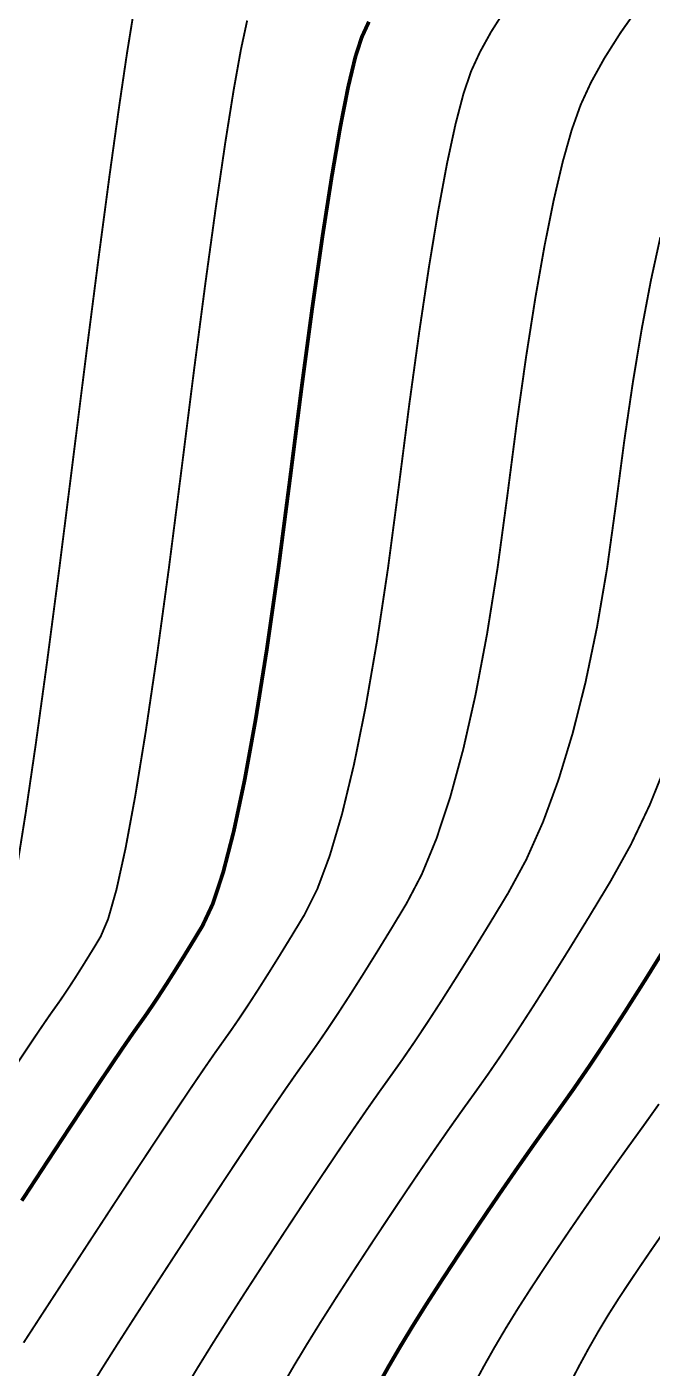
# Model space of a CAD drawing. Extents: x 940 to 1495, y 832 to 1212.
# Drawn here: x 1182.8 to 1207.7, y 894.2 to 947.4 of the extents above; entities that cross this region are included whole.
import ezdxf

# ---------------------------------------------------------------- set-up
doc = ezdxf.new("R2010")
doc.units = 0
doc.header["$LTSCALE"] = 0.5
doc.layers.add('DGX', color=2, linetype='CONTINUOUS')

msp = doc.modelspace()

# ---------------------------------------------------------------- linework, layer by layer
at = {"layer": 'DGX', "linetype": 'Continuous', "const_width": 0.075, "flags": 128}
for points in [[(1201.821, 948.083), (1201.278, 947.228), (1200.834, 946.424), (1200.487, 945.672), (1200.182, 944.778), (1199.861, 943.551), (1199.525, 941.99), (1199.173, 940.096), (1198.806, 937.867), (1198.423, 935.305), (1198.025, 932.409), (1197.612, 929.18), (1197.185, 925.942), (1196.746, 923.021), (1196.295, 920.418), (1195.833, 918.133), (1195.358, 916.164), (1194.872, 914.514), (1194.374, 913.18), (1193.865, 912.164), (1193.363, 911.335), (1192.89, 910.564), (1192.444, 909.85), (1192.027, 909.193), (1191.639, 908.594), (1191.278, 908.052), (1190.946, 907.568), (1190.641, 907.14), (1190.304, 906.666), (1189.872, 906.041), (1189.344, 905.265), (1188.722, 904.338), (1188.006, 903.26), (1187.194, 902.031), (1186.287, 900.651), (1185.286, 899.12), (1184.301, 897.61), (1183.444, 896.294), (1182.716, 895.172)], [(1201.821, 948.083), (1201.278, 947.228), (1200.834, 946.424), (1200.487, 945.672), (1200.182, 944.778), (1199.861, 943.551), (1199.525, 941.99), (1199.173, 940.096), (1198.806, 937.867), (1198.423, 935.305), (1198.025, 932.409), (1197.612, 929.18), (1197.185, 925.942), (1196.746, 923.021), (1196.295, 920.418), (1195.833, 918.133), (1195.358, 916.164), (1194.872, 914.514), (1194.374, 913.18), (1193.865, 912.164), (1193.363, 911.335), (1192.89, 910.564), (1192.444, 909.85), (1192.027, 909.193), (1191.639, 908.594), (1191.278, 908.052), (1190.946, 907.568), (1190.641, 907.14), (1190.304, 906.666), (1189.872, 906.041), (1189.344, 905.265), (1188.722, 904.338), (1188.006, 903.26), (1187.194, 902.031), (1186.287, 900.651), (1185.286, 899.12), (1184.301, 897.61), (1183.444, 896.294), (1182.716, 895.172)], [(1201.821, 948.083), (1201.278, 947.228), (1200.834, 946.424), (1200.487, 945.672), (1200.182, 944.778), (1199.861, 943.551), (1199.525, 941.99), (1199.173, 940.096), (1198.806, 937.867), (1198.423, 935.305), (1198.025, 932.409), (1197.612, 929.18), (1197.185, 925.942), (1196.746, 923.021), (1196.295, 920.418), (1195.833, 918.133), (1195.358, 916.164), (1194.872, 914.514), (1194.374, 913.18), (1193.865, 912.164), (1193.363, 911.335), (1192.89, 910.564), (1192.444, 909.85), (1192.027, 909.193), (1191.639, 908.594), (1191.278, 908.052), (1190.946, 907.568), (1190.641, 907.14), (1190.304, 906.666), (1189.872, 906.041), (1189.344, 905.265), (1188.722, 904.338), (1188.006, 903.26), (1187.194, 902.031), (1186.287, 900.651), (1185.286, 899.12), (1184.301, 897.61), (1183.444, 896.294), (1182.716, 895.172)], [(1201.821, 948.083), (1201.278, 947.228), (1200.834, 946.424), (1200.487, 945.672), (1200.182, 944.778), (1199.861, 943.551), (1199.525, 941.99), (1199.173, 940.096), (1198.806, 937.867), (1198.423, 935.305), (1198.025, 932.409), (1197.612, 929.18), (1197.185, 925.942), (1196.746, 923.021), (1196.295, 920.418), (1195.833, 918.133), (1195.358, 916.164), (1194.872, 914.514), (1194.374, 913.18), (1193.865, 912.164), (1193.363, 911.335), (1192.89, 910.564), (1192.444, 909.85), (1192.027, 909.193), (1191.639, 908.594), (1191.278, 908.052), (1190.946, 907.568), (1190.641, 907.14), (1190.304, 906.666), (1189.872, 906.041), (1189.344, 905.265), (1188.722, 904.338), (1188.006, 903.26), (1187.194, 902.031), (1186.287, 900.651), (1185.286, 899.12), (1184.301, 897.61), (1183.444, 896.294), (1182.716, 895.172)], [(1201.821, 948.083), (1201.278, 947.228), (1200.834, 946.424), (1200.487, 945.672), (1200.182, 944.778), (1199.861, 943.551), (1199.525, 941.99), (1199.173, 940.096), (1198.806, 937.867), (1198.423, 935.305), (1198.025, 932.409), (1197.612, 929.18), (1197.185, 925.942), (1196.746, 923.021), (1196.295, 920.418), (1195.833, 918.133), (1195.358, 916.164), (1194.872, 914.514), (1194.374, 913.18), (1193.865, 912.164), (1193.363, 911.335), (1192.89, 910.564), (1192.444, 909.85), (1192.027, 909.193), (1191.639, 908.594), (1191.278, 908.052), (1190.946, 907.568), (1190.641, 907.14), (1190.304, 906.666), (1189.872, 906.041), (1189.344, 905.265), (1188.722, 904.338), (1188.006, 903.26), (1187.194, 902.031), (1186.287, 900.651), (1185.286, 899.12), (1184.301, 897.61), (1183.444, 896.294), (1182.716, 895.172)], [(1201.821, 948.083), (1201.278, 947.228), (1200.834, 946.424), (1200.487, 945.672), (1200.182, 944.778), (1199.861, 943.551), (1199.525, 941.99), (1199.173, 940.096), (1198.806, 937.867), (1198.423, 935.305), (1198.025, 932.409), (1197.612, 929.18), (1197.185, 925.942), (1196.746, 923.021), (1196.295, 920.418), (1195.833, 918.133), (1195.358, 916.164), (1194.872, 914.514), (1194.374, 913.18), (1193.865, 912.164), (1193.363, 911.335), (1192.89, 910.564), (1192.444, 909.85), (1192.027, 909.193), (1191.639, 908.594), (1191.278, 908.052), (1190.946, 907.568), (1190.641, 907.14), (1190.304, 906.666), (1189.872, 906.041), (1189.344, 905.265), (1188.722, 904.338), (1188.006, 903.26), (1187.194, 902.031), (1186.287, 900.651), (1185.286, 899.12), (1184.301, 897.61), (1183.444, 896.294), (1182.716, 895.172)], [(1207.176, 948.268), (1206.415, 947.191), (1205.771, 946.174), (1205.243, 945.22), (1204.831, 944.326), (1204.476, 943.329), (1204.119, 942.064), (1203.759, 940.53), (1203.397, 938.727), (1203.032, 936.656), (1202.665, 934.317), (1202.296, 931.709), (1201.924, 928.832), (1201.534, 925.944), (1201.113, 923.301), (1200.659, 920.904), (1200.174, 918.752), (1199.656, 916.846), (1199.106, 915.185), (1198.524, 913.769), (1197.91, 912.599), (1197.298, 911.587), (1196.719, 910.644), (1196.175, 909.772), (1195.666, 908.97), (1195.191, 908.238), (1194.75, 907.576), (1194.344, 906.984), (1193.973, 906.462), (1193.582, 905.916), (1193.118, 905.25), (1192.58, 904.465), (1191.969, 903.561), (1191.285, 902.538), (1190.528, 901.395), (1189.697, 900.133), (1188.793, 898.752), (1187.906, 897.389), (1187.127, 896.183), (1186.454, 895.134), (1185.889, 894.242), (1185.431, 893.506)], [(1207.176, 948.268), (1206.415, 947.191), (1205.771, 946.174), (1205.243, 945.22), (1204.831, 944.326), (1204.476, 943.329), (1204.119, 942.064), (1203.759, 940.53), (1203.397, 938.727), (1203.032, 936.656), (1202.665, 934.317), (1202.296, 931.709), (1201.924, 928.832), (1201.534, 925.944), (1201.113, 923.301), (1200.659, 920.904), (1200.174, 918.752), (1199.656, 916.846), (1199.106, 915.185), (1198.524, 913.769), (1197.91, 912.599), (1197.298, 911.587), (1196.719, 910.644), (1196.175, 909.772), (1195.666, 908.97), (1195.191, 908.238), (1194.75, 907.576), (1194.344, 906.984), (1193.973, 906.462), (1193.582, 905.916), (1193.118, 905.25), (1192.58, 904.465), (1191.969, 903.561), (1191.285, 902.538), (1190.528, 901.395), (1189.697, 900.133), (1188.793, 898.752), (1187.906, 897.389), (1187.127, 896.183), (1186.454, 895.134), (1185.889, 894.242), (1185.431, 893.506)], [(1207.176, 948.268), (1206.415, 947.191), (1205.771, 946.174), (1205.243, 945.22), (1204.831, 944.326), (1204.476, 943.329), (1204.119, 942.064), (1203.759, 940.53), (1203.397, 938.727), (1203.032, 936.656), (1202.665, 934.317), (1202.296, 931.709), (1201.924, 928.832), (1201.534, 925.944), (1201.113, 923.301), (1200.659, 920.904), (1200.174, 918.752), (1199.656, 916.846), (1199.106, 915.185), (1198.524, 913.769), (1197.91, 912.599), (1197.298, 911.587), (1196.719, 910.644), (1196.175, 909.772), (1195.666, 908.97), (1195.191, 908.238), (1194.75, 907.576), (1194.344, 906.984), (1193.973, 906.462), (1193.582, 905.916), (1193.118, 905.25), (1192.58, 904.465), (1191.969, 903.561), (1191.285, 902.538), (1190.528, 901.395), (1189.697, 900.133), (1188.793, 898.752), (1187.906, 897.389), (1187.127, 896.183), (1186.454, 895.134), (1185.889, 894.242), (1185.431, 893.506)], [(1207.176, 948.268), (1206.415, 947.191), (1205.771, 946.174), (1205.243, 945.22), (1204.831, 944.326), (1204.476, 943.329), (1204.119, 942.064), (1203.759, 940.53), (1203.397, 938.727), (1203.032, 936.656), (1202.665, 934.317), (1202.296, 931.709), (1201.924, 928.832), (1201.534, 925.944), (1201.113, 923.301), (1200.659, 920.904), (1200.174, 918.752), (1199.656, 916.846), (1199.106, 915.185), (1198.524, 913.769), (1197.91, 912.599), (1197.298, 911.587), (1196.719, 910.644), (1196.175, 909.772), (1195.666, 908.97), (1195.191, 908.238), (1194.75, 907.576), (1194.344, 906.984), (1193.973, 906.462), (1193.582, 905.916), (1193.118, 905.25), (1192.58, 904.465), (1191.969, 903.561), (1191.285, 902.538), (1190.528, 901.395), (1189.697, 900.133), (1188.793, 898.752), (1187.906, 897.389), (1187.127, 896.183), (1186.454, 895.134), (1185.889, 894.242), (1185.431, 893.506)], [(1207.176, 948.268), (1206.415, 947.191), (1205.771, 946.174), (1205.243, 945.22), (1204.831, 944.326), (1204.476, 943.329), (1204.119, 942.064), (1203.759, 940.53), (1203.397, 938.727), (1203.032, 936.656), (1202.665, 934.317), (1202.296, 931.709), (1201.924, 928.832), (1201.534, 925.944), (1201.113, 923.301), (1200.659, 920.904), (1200.174, 918.752), (1199.656, 916.846), (1199.106, 915.185), (1198.524, 913.769), (1197.91, 912.599), (1197.298, 911.587), (1196.719, 910.644), (1196.175, 909.772), (1195.666, 908.97), (1195.191, 908.238), (1194.75, 907.576), (1194.344, 906.984), (1193.973, 906.462), (1193.582, 905.916), (1193.118, 905.25), (1192.58, 904.465), (1191.969, 903.561), (1191.285, 902.538), (1190.528, 901.395), (1189.697, 900.133), (1188.793, 898.752), (1187.906, 897.389), (1187.127, 896.183), (1186.454, 895.134), (1185.889, 894.242), (1185.431, 893.506)], [(1207.176, 948.268), (1206.415, 947.191), (1205.771, 946.174), (1205.243, 945.22), (1204.831, 944.326), (1204.476, 943.329), (1204.119, 942.064), (1203.759, 940.53), (1203.397, 938.727), (1203.032, 936.656), (1202.665, 934.317), (1202.296, 931.709), (1201.924, 928.832), (1201.534, 925.944), (1201.113, 923.301), (1200.659, 920.904), (1200.174, 918.752), (1199.656, 916.846), (1199.106, 915.185), (1198.524, 913.769), (1197.91, 912.599), (1197.298, 911.587), (1196.719, 910.644), (1196.175, 909.772), (1195.666, 908.97), (1195.191, 908.238), (1194.75, 907.576), (1194.344, 906.984), (1193.973, 906.462), (1193.582, 905.916), (1193.118, 905.25), (1192.58, 904.465), (1191.969, 903.561), (1191.285, 902.538), (1190.528, 901.395), (1189.697, 900.133), (1188.793, 898.752), (1187.906, 897.389), (1187.127, 896.183), (1186.454, 895.134), (1185.889, 894.242), (1185.431, 893.506)], [(1191.593, 947.676), (1191.345, 946.526), (1191.056, 944.912), (1190.725, 942.833), (1190.353, 940.29), (1189.939, 937.282), (1189.485, 933.811), (1188.989, 929.875), (1188.486, 925.938), (1188.012, 922.462), (1187.567, 919.447), (1187.151, 916.893), (1186.764, 914.801), (1186.405, 913.171), (1186.074, 912.001), (1185.773, 911.293), (1185.494, 910.832), (1185.23, 910.403), (1184.982, 910.005), (1184.75, 909.639), (1184.534, 909.306), (1184.333, 909.004), (1184.148, 908.734), (1183.979, 908.497), (1183.785, 908.224), (1183.528, 907.851), (1183.206, 907.376), (1182.821, 906.8), (1182.372, 906.123)], [(1191.593, 947.676), (1191.345, 946.526), (1191.056, 944.912), (1190.725, 942.833), (1190.353, 940.29), (1189.939, 937.282), (1189.485, 933.811), (1188.989, 929.875), (1188.486, 925.938), (1188.012, 922.462), (1187.567, 919.447), (1187.151, 916.893), (1186.764, 914.801), (1186.405, 913.171), (1186.074, 912.001), (1185.773, 911.293), (1185.494, 910.832), (1185.23, 910.403), (1184.982, 910.005), (1184.75, 909.639), (1184.534, 909.306), (1184.333, 909.004), (1184.148, 908.734), (1183.979, 908.497), (1183.785, 908.224), (1183.528, 907.851), (1183.206, 907.376), (1182.821, 906.8), (1182.372, 906.123)], [(1191.593, 947.676), (1191.345, 946.526), (1191.056, 944.912), (1190.725, 942.833), (1190.353, 940.29), (1189.939, 937.282), (1189.485, 933.811), (1188.989, 929.875), (1188.486, 925.938), (1188.012, 922.462), (1187.567, 919.447), (1187.151, 916.893), (1186.764, 914.801), (1186.405, 913.171), (1186.074, 912.001), (1185.773, 911.293), (1185.494, 910.832), (1185.23, 910.403), (1184.982, 910.005), (1184.75, 909.639), (1184.534, 909.306), (1184.333, 909.004), (1184.148, 908.734), (1183.979, 908.497), (1183.785, 908.224), (1183.528, 907.851), (1183.206, 907.376), (1182.821, 906.8), (1182.372, 906.123)], [(1191.593, 947.676), (1191.345, 946.526), (1191.056, 944.912), (1190.725, 942.833), (1190.353, 940.29), (1189.939, 937.282), (1189.485, 933.811), (1188.989, 929.875), (1188.486, 925.938), (1188.012, 922.462), (1187.567, 919.447), (1187.151, 916.893), (1186.764, 914.801), (1186.405, 913.171), (1186.074, 912.001), (1185.773, 911.293), (1185.494, 910.832), (1185.23, 910.403), (1184.982, 910.005), (1184.75, 909.639), (1184.534, 909.306), (1184.333, 909.004), (1184.148, 908.734), (1183.979, 908.497), (1183.785, 908.224), (1183.528, 907.851), (1183.206, 907.376), (1182.821, 906.8), (1182.372, 906.123)], [(1191.593, 947.676), (1191.345, 946.526), (1191.056, 944.912), (1190.725, 942.833), (1190.353, 940.29), (1189.939, 937.282), (1189.485, 933.811), (1188.989, 929.875), (1188.486, 925.938), (1188.012, 922.462), (1187.567, 919.447), (1187.151, 916.893), (1186.764, 914.801), (1186.405, 913.171), (1186.074, 912.001), (1185.773, 911.293), (1185.494, 910.832), (1185.23, 910.403), (1184.982, 910.005), (1184.75, 909.639), (1184.534, 909.306), (1184.333, 909.004), (1184.148, 908.734), (1183.979, 908.497), (1183.785, 908.224), (1183.528, 907.851), (1183.206, 907.376), (1182.821, 906.8), (1182.372, 906.123)], [(1191.593, 947.676), (1191.345, 946.526), (1191.056, 944.912), (1190.725, 942.833), (1190.353, 940.29), (1189.939, 937.282), (1189.485, 933.811), (1188.989, 929.875), (1188.486, 925.938), (1188.012, 922.462), (1187.567, 919.447), (1187.151, 916.893), (1186.764, 914.801), (1186.405, 913.171), (1186.074, 912.001), (1185.773, 911.293), (1185.494, 910.832), (1185.23, 910.403), (1184.982, 910.005), (1184.75, 909.639), (1184.534, 909.306), (1184.333, 909.004), (1184.148, 908.734), (1183.979, 908.497), (1183.785, 908.224), (1183.528, 907.851), (1183.206, 907.376), (1182.821, 906.8), (1182.372, 906.123)], [(1187.087, 948.014), (1186.821, 946.372), (1186.501, 944.201), (1186.126, 941.501), (1185.697, 938.271), (1185.214, 934.512), (1184.677, 930.223), (1184.137, 925.935), (1183.646, 922.182), (1183.203, 918.961), (1182.81, 916.274), (1182.466, 914.12)], [(1187.087, 948.014), (1186.821, 946.372), (1186.501, 944.201), (1186.126, 941.501), (1185.697, 938.271), (1185.214, 934.512), (1184.677, 930.223), (1184.137, 925.935), (1183.646, 922.182), (1183.203, 918.961), (1182.81, 916.274), (1182.466, 914.12)], [(1187.087, 948.014), (1186.821, 946.372), (1186.501, 944.201), (1186.126, 941.501), (1185.697, 938.271), (1185.214, 934.512), (1184.677, 930.223), (1184.137, 925.935), (1183.646, 922.182), (1183.203, 918.961), (1182.81, 916.274), (1182.466, 914.12)], [(1187.087, 948.014), (1186.821, 946.372), (1186.501, 944.201), (1186.126, 941.501), (1185.697, 938.271), (1185.214, 934.512), (1184.677, 930.223), (1184.137, 925.935), (1183.646, 922.182), (1183.203, 918.961), (1182.81, 916.274), (1182.466, 914.12)], [(1187.087, 948.014), (1186.821, 946.372), (1186.501, 944.201), (1186.126, 941.501), (1185.697, 938.271), (1185.214, 934.512), (1184.677, 930.223), (1184.137, 925.935), (1183.646, 922.182), (1183.203, 918.961), (1182.81, 916.274), (1182.466, 914.12)], [(1187.087, 948.014), (1186.821, 946.372), (1186.501, 944.201), (1186.126, 941.501), (1185.697, 938.271), (1185.214, 934.512), (1184.677, 930.223), (1184.137, 925.935), (1183.646, 922.182), (1183.203, 918.961), (1182.81, 916.274), (1182.466, 914.12)], [(1207.994, 939.069), (1207.621, 937.359), (1207.259, 935.445), (1206.907, 933.328), (1206.566, 931.008), (1206.235, 928.485), (1205.884, 925.946), (1205.48, 923.581), (1205.023, 921.39), (1204.514, 919.372), (1203.953, 917.527), (1203.34, 915.856), (1202.674, 914.359), (1201.956, 913.034), (1201.232, 911.838), (1200.549, 910.725), (1199.906, 909.695), (1199.305, 908.747), (1198.743, 907.882), (1198.223, 907.1), (1197.743, 906.401), (1197.304, 905.784), (1196.86, 905.165), (1196.364, 904.459), (1195.816, 903.665), (1195.216, 902.784), (1194.565, 901.815), (1193.862, 900.759), (1193.107, 899.615), (1192.301, 898.384), (1191.512, 897.169), (1190.809, 896.073), (1190.193, 895.096), (1189.663, 894.24), (1189.22, 893.502)], [(1207.994, 939.069), (1207.621, 937.359), (1207.259, 935.445), (1206.907, 933.328), (1206.566, 931.008), (1206.235, 928.485), (1205.884, 925.946), (1205.48, 923.581), (1205.023, 921.39), (1204.514, 919.372), (1203.953, 917.527), (1203.34, 915.856), (1202.674, 914.359), (1201.956, 913.034), (1201.232, 911.838), (1200.549, 910.725), (1199.906, 909.695), (1199.305, 908.747), (1198.743, 907.882), (1198.223, 907.1), (1197.743, 906.401), (1197.304, 905.784), (1196.86, 905.165), (1196.364, 904.459), (1195.816, 903.665), (1195.216, 902.784), (1194.565, 901.815), (1193.862, 900.759), (1193.107, 899.615), (1192.301, 898.384), (1191.512, 897.169), (1190.809, 896.073), (1190.193, 895.096), (1189.663, 894.24), (1189.22, 893.502)], [(1207.994, 939.069), (1207.621, 937.359), (1207.259, 935.445), (1206.907, 933.328), (1206.566, 931.008), (1206.235, 928.485), (1205.884, 925.946), (1205.48, 923.581), (1205.023, 921.39), (1204.514, 919.372), (1203.953, 917.527), (1203.34, 915.856), (1202.674, 914.359), (1201.956, 913.034), (1201.232, 911.838), (1200.549, 910.725), (1199.906, 909.695), (1199.305, 908.747), (1198.743, 907.882), (1198.223, 907.1), (1197.743, 906.401), (1197.304, 905.784), (1196.86, 905.165), (1196.364, 904.459), (1195.816, 903.665), (1195.216, 902.784), (1194.565, 901.815), (1193.862, 900.759), (1193.107, 899.615), (1192.301, 898.384), (1191.512, 897.169), (1190.809, 896.073), (1190.193, 895.096), (1189.663, 894.24), (1189.22, 893.502)], [(1207.994, 939.069), (1207.621, 937.359), (1207.259, 935.445), (1206.907, 933.328), (1206.566, 931.008), (1206.235, 928.485), (1205.884, 925.946), (1205.48, 923.581), (1205.023, 921.39), (1204.514, 919.372), (1203.953, 917.527), (1203.34, 915.856), (1202.674, 914.359), (1201.956, 913.034), (1201.232, 911.838), (1200.549, 910.725), (1199.906, 909.695), (1199.305, 908.747), (1198.743, 907.882), (1198.223, 907.1), (1197.743, 906.401), (1197.304, 905.784), (1196.86, 905.165), (1196.364, 904.459), (1195.816, 903.665), (1195.216, 902.784), (1194.565, 901.815), (1193.862, 900.759), (1193.107, 899.615), (1192.301, 898.384), (1191.512, 897.169), (1190.809, 896.073), (1190.193, 895.096), (1189.663, 894.24), (1189.22, 893.502)], [(1207.994, 939.069), (1207.621, 937.359), (1207.259, 935.445), (1206.907, 933.328), (1206.566, 931.008), (1206.235, 928.485), (1205.884, 925.946), (1205.48, 923.581), (1205.023, 921.39), (1204.514, 919.372), (1203.953, 917.527), (1203.34, 915.856), (1202.674, 914.359), (1201.956, 913.034), (1201.232, 911.838), (1200.549, 910.725), (1199.906, 909.695), (1199.305, 908.747), (1198.743, 907.882), (1198.223, 907.1), (1197.743, 906.401), (1197.304, 905.784), (1196.86, 905.165), (1196.364, 904.459), (1195.816, 903.665), (1195.216, 902.784), (1194.565, 901.815), (1193.862, 900.759), (1193.107, 899.615), (1192.301, 898.384), (1191.512, 897.169), (1190.809, 896.073), (1190.193, 895.096), (1189.663, 894.24), (1189.22, 893.502)], [(1207.994, 939.069), (1207.621, 937.359), (1207.259, 935.445), (1206.907, 933.328), (1206.566, 931.008), (1206.235, 928.485), (1205.884, 925.946), (1205.48, 923.581), (1205.023, 921.39), (1204.514, 919.372), (1203.953, 917.527), (1203.34, 915.856), (1202.674, 914.359), (1201.956, 913.034), (1201.232, 911.838), (1200.549, 910.725), (1199.906, 909.695), (1199.305, 908.747), (1198.743, 907.882), (1198.223, 907.1), (1197.743, 906.401), (1197.304, 905.784), (1196.86, 905.165), (1196.364, 904.459), (1195.816, 903.665), (1195.216, 902.784), (1194.565, 901.815), (1193.862, 900.759), (1193.107, 899.615), (1192.301, 898.384), (1191.512, 897.169), (1190.809, 896.073), (1190.193, 895.096), (1189.663, 894.24), (1189.22, 893.502)], [(1208.251, 918.209), (1207.574, 916.528), (1206.824, 914.948), (1206.002, 913.47), (1205.167, 912.09), (1204.379, 910.806), (1203.637, 909.617), (1202.943, 908.524), (1202.296, 907.526), (1201.696, 906.624), (1201.142, 905.817), (1200.636, 905.106), (1200.138, 904.415), (1199.61, 903.668), (1199.051, 902.865), (1198.463, 902.007), (1197.845, 901.093), (1197.196, 900.123), (1196.517, 899.097), (1195.808, 898.016), (1195.117, 896.948), (1194.491, 895.962), (1193.932, 895.059), (1193.438, 894.238), (1193.009, 893.499)], [(1208.251, 918.209), (1207.574, 916.528), (1206.824, 914.948), (1206.002, 913.47), (1205.167, 912.09), (1204.379, 910.806), (1203.637, 909.617), (1202.943, 908.524), (1202.296, 907.526), (1201.696, 906.624), (1201.142, 905.817), (1200.636, 905.106), (1200.138, 904.415), (1199.61, 903.668), (1199.051, 902.865), (1198.463, 902.007), (1197.845, 901.093), (1197.196, 900.123), (1196.517, 899.097), (1195.808, 898.016), (1195.117, 896.948), (1194.491, 895.962), (1193.932, 895.059), (1193.438, 894.238), (1193.009, 893.499)], [(1208.251, 918.209), (1207.574, 916.528), (1206.824, 914.948), (1206.002, 913.47), (1205.167, 912.09), (1204.379, 910.806), (1203.637, 909.617), (1202.943, 908.524), (1202.296, 907.526), (1201.696, 906.624), (1201.142, 905.817), (1200.636, 905.106), (1200.138, 904.415), (1199.61, 903.668), (1199.051, 902.865), (1198.463, 902.007), (1197.845, 901.093), (1197.196, 900.123), (1196.517, 899.097), (1195.808, 898.016), (1195.117, 896.948), (1194.491, 895.962), (1193.932, 895.059), (1193.438, 894.238), (1193.009, 893.499)], [(1208.251, 918.209), (1207.574, 916.528), (1206.824, 914.948), (1206.002, 913.47), (1205.167, 912.09), (1204.379, 910.806), (1203.637, 909.617), (1202.943, 908.524), (1202.296, 907.526), (1201.696, 906.624), (1201.142, 905.817), (1200.636, 905.106), (1200.138, 904.415), (1199.61, 903.668), (1199.051, 902.865), (1198.463, 902.007), (1197.845, 901.093), (1197.196, 900.123), (1196.517, 899.097), (1195.808, 898.016), (1195.117, 896.948), (1194.491, 895.962), (1193.932, 895.059), (1193.438, 894.238), (1193.009, 893.499)], [(1208.251, 918.209), (1207.574, 916.528), (1206.824, 914.948), (1206.002, 913.47), (1205.167, 912.09), (1204.379, 910.806), (1203.637, 909.617), (1202.943, 908.524), (1202.296, 907.526), (1201.696, 906.624), (1201.142, 905.817), (1200.636, 905.106), (1200.138, 904.415), (1199.61, 903.668), (1199.051, 902.865), (1198.463, 902.007), (1197.845, 901.093), (1197.196, 900.123), (1196.517, 899.097), (1195.808, 898.016), (1195.117, 896.948), (1194.491, 895.962), (1193.932, 895.059), (1193.438, 894.238), (1193.009, 893.499)], [(1208.251, 918.209), (1207.574, 916.528), (1206.824, 914.948), (1206.002, 913.47), (1205.167, 912.09), (1204.379, 910.806), (1203.637, 909.617), (1202.943, 908.524), (1202.296, 907.526), (1201.696, 906.624), (1201.142, 905.817), (1200.636, 905.106), (1200.138, 904.415), (1199.61, 903.668), (1199.051, 902.865), (1198.463, 902.007), (1197.845, 901.093), (1197.196, 900.123), (1196.517, 899.097), (1195.808, 898.016), (1195.117, 896.948), (1194.491, 895.962), (1193.932, 895.059), (1193.438, 894.238), (1193.009, 893.499)], [(1207.94, 904.65), (1207.299, 903.75), (1206.694, 902.914), (1206.102, 902.086), (1205.523, 901.265), (1204.957, 900.452), (1204.404, 899.648), (1203.864, 898.851), (1203.337, 898.062), (1202.823, 897.28), (1202.327, 896.507), (1201.856, 895.741), (1201.409, 894.984), (1200.986, 894.234), (1200.587, 893.492)], [(1207.94, 904.65), (1207.299, 903.75), (1206.694, 902.914), (1206.102, 902.086), (1205.523, 901.265), (1204.957, 900.452), (1204.404, 899.648), (1203.864, 898.851), (1203.337, 898.062), (1202.823, 897.28), (1202.327, 896.507), (1201.856, 895.741), (1201.409, 894.984), (1200.986, 894.234), (1200.587, 893.492)], [(1207.94, 904.65), (1207.299, 903.75), (1206.694, 902.914), (1206.102, 902.086), (1205.523, 901.265), (1204.957, 900.452), (1204.404, 899.648), (1203.864, 898.851), (1203.337, 898.062), (1202.823, 897.28), (1202.327, 896.507), (1201.856, 895.741), (1201.409, 894.984), (1200.986, 894.234), (1200.587, 893.492)], [(1207.94, 904.65), (1207.299, 903.75), (1206.694, 902.914), (1206.102, 902.086), (1205.523, 901.265), (1204.957, 900.452), (1204.404, 899.648), (1203.864, 898.851), (1203.337, 898.062), (1202.823, 897.28), (1202.327, 896.507), (1201.856, 895.741), (1201.409, 894.984), (1200.986, 894.234), (1200.587, 893.492)], [(1207.94, 904.65), (1207.299, 903.75), (1206.694, 902.914), (1206.102, 902.086), (1205.523, 901.265), (1204.957, 900.452), (1204.404, 899.648), (1203.864, 898.851), (1203.337, 898.062), (1202.823, 897.28), (1202.327, 896.507), (1201.856, 895.741), (1201.409, 894.984), (1200.986, 894.234), (1200.587, 893.492)], [(1207.94, 904.65), (1207.299, 903.75), (1206.694, 902.914), (1206.102, 902.086), (1205.523, 901.265), (1204.957, 900.452), (1204.404, 899.648), (1203.864, 898.851), (1203.337, 898.062), (1202.823, 897.28), (1202.327, 896.507), (1201.856, 895.741), (1201.409, 894.984), (1200.986, 894.234), (1200.587, 893.492)], [(1208.204, 899.675), (1207.683, 898.925), (1207.198, 898.215), (1206.747, 897.544), (1206.33, 896.912), (1205.933, 896.286), (1205.539, 895.631), (1205.148, 894.946), (1204.76, 894.232), (1204.376, 893.489)], [(1208.204, 899.675), (1207.683, 898.925), (1207.198, 898.215), (1206.747, 897.544), (1206.33, 896.912), (1205.933, 896.286), (1205.539, 895.631), (1205.148, 894.946), (1204.76, 894.232), (1204.376, 893.489)], [(1208.204, 899.675), (1207.683, 898.925), (1207.198, 898.215), (1206.747, 897.544), (1206.33, 896.912), (1205.933, 896.286), (1205.539, 895.631), (1205.148, 894.946), (1204.76, 894.232), (1204.376, 893.489)], [(1208.204, 899.675), (1207.683, 898.925), (1207.198, 898.215), (1206.747, 897.544), (1206.33, 896.912), (1205.933, 896.286), (1205.539, 895.631), (1205.148, 894.946), (1204.76, 894.232), (1204.376, 893.489)], [(1208.204, 899.675), (1207.683, 898.925), (1207.198, 898.215), (1206.747, 897.544), (1206.33, 896.912), (1205.933, 896.286), (1205.539, 895.631), (1205.148, 894.946), (1204.76, 894.232), (1204.376, 893.489)], [(1208.204, 899.675), (1207.683, 898.925), (1207.198, 898.215), (1206.747, 897.544), (1206.33, 896.912), (1205.933, 896.286), (1205.539, 895.631), (1205.148, 894.946), (1204.76, 894.232), (1204.376, 893.489)]]:
    msp.add_lwpolyline(points, dxfattribs=at)
at = {"layer": 'DGX', "color": 3, "linetype": 'Continuous', "const_width": 0.15, "flags": 128}
for points in [[(1196.425, 947.628), (1196.143, 947.017), (1195.887, 946.227), (1195.603, 945.039), (1195.29, 943.451), (1194.949, 941.464), (1194.579, 939.079), (1194.181, 936.294), (1193.755, 933.11), (1193.3, 929.527), (1192.835, 925.94), (1192.379, 922.742), (1191.931, 919.933), (1191.492, 917.513), (1191.061, 915.483), (1190.638, 913.842), (1190.224, 912.591), (1189.819, 911.729), (1189.428, 911.084), (1189.06, 910.483), (1188.713, 909.927), (1188.389, 909.416), (1188.086, 908.95), (1187.805, 908.528), (1187.547, 908.151), (1187.31, 907.819), (1187.04, 907.438), (1186.68, 906.915), (1186.231, 906.252), (1185.692, 905.447), (1185.064, 904.5), (1184.347, 903.413), (1183.54, 902.183), (1182.644, 900.813)], [(1196.425, 947.628), (1196.143, 947.017), (1195.887, 946.227), (1195.603, 945.039), (1195.29, 943.451), (1194.949, 941.464), (1194.579, 939.079), (1194.181, 936.294), (1193.755, 933.11), (1193.3, 929.527), (1192.835, 925.94), (1192.379, 922.742), (1191.931, 919.933), (1191.492, 917.513), (1191.061, 915.483), (1190.638, 913.842), (1190.224, 912.591), (1189.819, 911.729), (1189.428, 911.084), (1189.06, 910.483), (1188.713, 909.927), (1188.389, 909.416), (1188.086, 908.95), (1187.805, 908.528), (1187.547, 908.151), (1187.31, 907.819), (1187.04, 907.438), (1186.68, 906.915), (1186.231, 906.252), (1185.692, 905.447), (1185.064, 904.5), (1184.347, 903.413), (1183.54, 902.183), (1182.644, 900.813)], [(1196.425, 947.628), (1196.143, 947.017), (1195.887, 946.227), (1195.603, 945.039), (1195.29, 943.451), (1194.949, 941.464), (1194.579, 939.079), (1194.181, 936.294), (1193.755, 933.11), (1193.3, 929.527), (1192.835, 925.94), (1192.379, 922.742), (1191.931, 919.933), (1191.492, 917.513), (1191.061, 915.483), (1190.638, 913.842), (1190.224, 912.591), (1189.819, 911.729), (1189.428, 911.084), (1189.06, 910.483), (1188.713, 909.927), (1188.389, 909.416), (1188.086, 908.95), (1187.805, 908.528), (1187.547, 908.151), (1187.31, 907.819), (1187.04, 907.438), (1186.68, 906.915), (1186.231, 906.252), (1185.692, 905.447), (1185.064, 904.5), (1184.347, 903.413), (1183.54, 902.183), (1182.644, 900.813)], [(1196.425, 947.628), (1196.143, 947.017), (1195.887, 946.227), (1195.603, 945.039), (1195.29, 943.451), (1194.949, 941.464), (1194.579, 939.079), (1194.181, 936.294), (1193.755, 933.11), (1193.3, 929.527), (1192.835, 925.94), (1192.379, 922.742), (1191.931, 919.933), (1191.492, 917.513), (1191.061, 915.483), (1190.638, 913.842), (1190.224, 912.591), (1189.819, 911.729), (1189.428, 911.084), (1189.06, 910.483), (1188.713, 909.927), (1188.389, 909.416), (1188.086, 908.95), (1187.805, 908.528), (1187.547, 908.151), (1187.31, 907.819), (1187.04, 907.438), (1186.68, 906.915), (1186.231, 906.252), (1185.692, 905.447), (1185.064, 904.5), (1184.347, 903.413), (1183.54, 902.183), (1182.644, 900.813)], [(1196.425, 947.628), (1196.143, 947.017), (1195.887, 946.227), (1195.603, 945.039), (1195.29, 943.451), (1194.949, 941.464), (1194.579, 939.079), (1194.181, 936.294), (1193.755, 933.11), (1193.3, 929.527), (1192.835, 925.94), (1192.379, 922.742), (1191.931, 919.933), (1191.492, 917.513), (1191.061, 915.483), (1190.638, 913.842), (1190.224, 912.591), (1189.819, 911.729), (1189.428, 911.084), (1189.06, 910.483), (1188.713, 909.927), (1188.389, 909.416), (1188.086, 908.95), (1187.805, 908.528), (1187.547, 908.151), (1187.31, 907.819), (1187.04, 907.438), (1186.68, 906.915), (1186.231, 906.252), (1185.692, 905.447), (1185.064, 904.5), (1184.347, 903.413), (1183.54, 902.183), (1182.644, 900.813)], [(1196.425, 947.628), (1196.143, 947.017), (1195.887, 946.227), (1195.603, 945.039), (1195.29, 943.451), (1194.949, 941.464), (1194.579, 939.079), (1194.181, 936.294), (1193.755, 933.11), (1193.3, 929.527), (1192.835, 925.94), (1192.379, 922.742), (1191.931, 919.933), (1191.492, 917.513), (1191.061, 915.483), (1190.638, 913.842), (1190.224, 912.591), (1189.819, 911.729), (1189.428, 911.084), (1189.06, 910.483), (1188.713, 909.927), (1188.389, 909.416), (1188.086, 908.95), (1187.805, 908.528), (1187.547, 908.151), (1187.31, 907.819), (1187.04, 907.438), (1186.68, 906.915), (1186.231, 906.252), (1185.692, 905.447), (1185.064, 904.5), (1184.347, 903.413), (1183.54, 902.183), (1182.644, 900.813)], [(1208.208, 910.886), (1207.368, 909.539), (1206.582, 908.301), (1205.848, 907.17), (1205.168, 906.148), (1204.541, 905.234), (1203.967, 904.428), (1203.416, 903.664), (1202.856, 902.877), (1202.287, 902.065), (1201.71, 901.23), (1201.124, 900.37), (1200.53, 899.487), (1199.927, 898.579), (1199.316, 897.648), (1198.722, 896.727), (1198.174, 895.852), (1197.67, 895.021), (1197.212, 894.236), (1196.798, 893.496)], [(1208.208, 910.886), (1207.368, 909.539), (1206.582, 908.301), (1205.848, 907.17), (1205.168, 906.148), (1204.541, 905.234), (1203.967, 904.428), (1203.416, 903.664), (1202.856, 902.877), (1202.287, 902.065), (1201.71, 901.23), (1201.124, 900.37), (1200.53, 899.487), (1199.927, 898.579), (1199.316, 897.648), (1198.722, 896.727), (1198.174, 895.852), (1197.67, 895.021), (1197.212, 894.236), (1196.798, 893.496)], [(1208.208, 910.886), (1207.368, 909.539), (1206.582, 908.301), (1205.848, 907.17), (1205.168, 906.148), (1204.541, 905.234), (1203.967, 904.428), (1203.416, 903.664), (1202.856, 902.877), (1202.287, 902.065), (1201.71, 901.23), (1201.124, 900.37), (1200.53, 899.487), (1199.927, 898.579), (1199.316, 897.648), (1198.722, 896.727), (1198.174, 895.852), (1197.67, 895.021), (1197.212, 894.236), (1196.798, 893.496)], [(1208.208, 910.886), (1207.368, 909.539), (1206.582, 908.301), (1205.848, 907.17), (1205.168, 906.148), (1204.541, 905.234), (1203.967, 904.428), (1203.416, 903.664), (1202.856, 902.877), (1202.287, 902.065), (1201.71, 901.23), (1201.124, 900.37), (1200.53, 899.487), (1199.927, 898.579), (1199.316, 897.648), (1198.722, 896.727), (1198.174, 895.852), (1197.67, 895.021), (1197.212, 894.236), (1196.798, 893.496)], [(1208.208, 910.886), (1207.368, 909.539), (1206.582, 908.301), (1205.848, 907.17), (1205.168, 906.148), (1204.541, 905.234), (1203.967, 904.428), (1203.416, 903.664), (1202.856, 902.877), (1202.287, 902.065), (1201.71, 901.23), (1201.124, 900.37), (1200.53, 899.487), (1199.927, 898.579), (1199.316, 897.648), (1198.722, 896.727), (1198.174, 895.852), (1197.67, 895.021), (1197.212, 894.236), (1196.798, 893.496)], [(1208.208, 910.886), (1207.368, 909.539), (1206.582, 908.301), (1205.848, 907.17), (1205.168, 906.148), (1204.541, 905.234), (1203.967, 904.428), (1203.416, 903.664), (1202.856, 902.877), (1202.287, 902.065), (1201.71, 901.23), (1201.124, 900.37), (1200.53, 899.487), (1199.927, 898.579), (1199.316, 897.648), (1198.722, 896.727), (1198.174, 895.852), (1197.67, 895.021), (1197.212, 894.236), (1196.798, 893.496)]]:
    msp.add_lwpolyline(points, dxfattribs=at)

doc.saveas('drawing.dxf')
